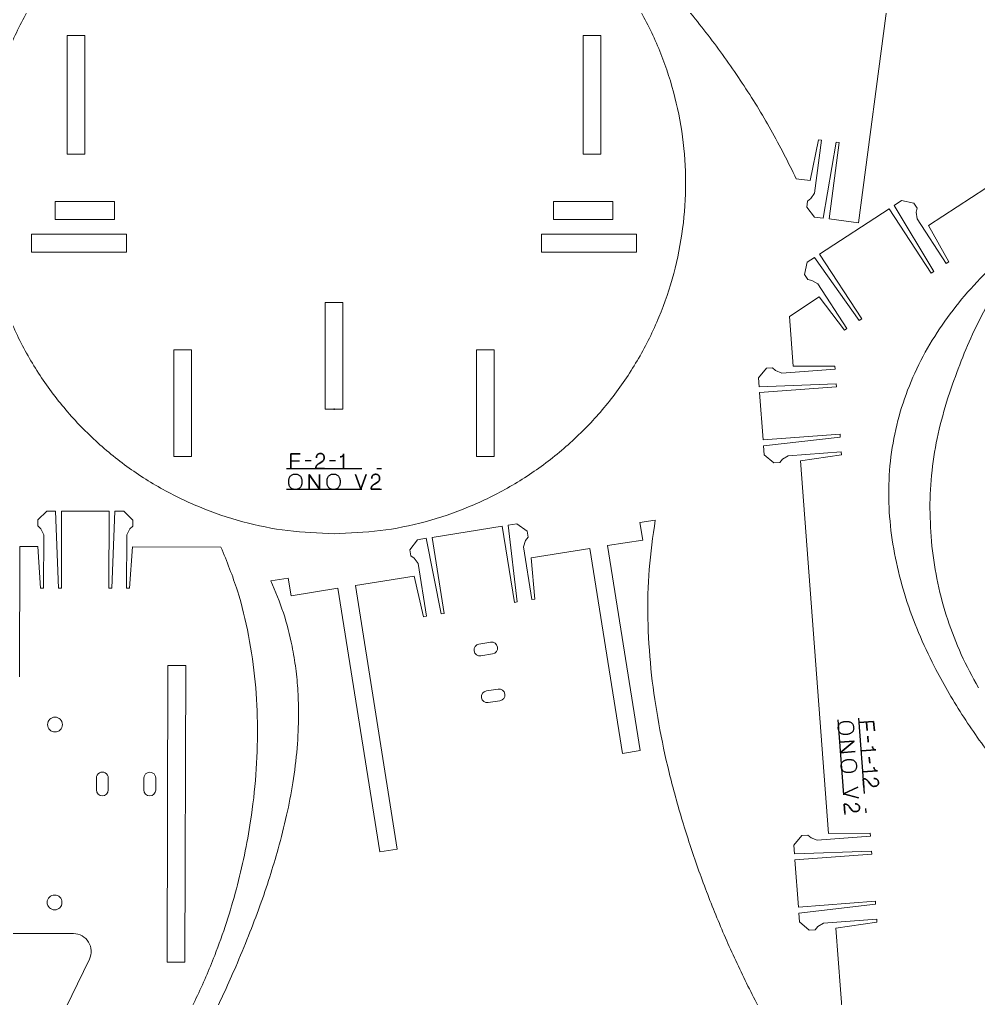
# Model space of a CAD drawing. Header units: millimetres. Extents: x 8 to 591, y 12 to 890.
# Drawn here: x 256.3 to 417.9, y 169.9 to 335 of the extents above; entities that cross this region are included whole.
import ezdxf

# ---------------------------------------------------------------- set-up
doc = ezdxf.new("R2010")
doc.units = ezdxf.units.MM
doc.header["$PDSIZE"] = -1
doc.linetypes.add('CENTERX2', pattern=[20.32, 12.7, -2.54, 2.54, -2.54])

msp = doc.modelspace()

# ---------------------------------------------------------------- linework, layer by layer
at = {"color": 7, "linetype": 'Continuous', "lineweight": 15}
for p, q in [((407.33, 374.06), (397.69, 300.69)), ((267.27, 332.27), (264.27, 332.27)), ((264.27, 332.27), (264.27, 312.27)), ((267.27, 312.27), (267.27, 332.27)), ((351.27, 332.27), (354.27, 332.27)), ((351.27, 312.27), (351.27, 332.27)), ((354.27, 332.27), (354.27, 312.27)), ((390.95, 314.69), (389.54, 307.81)), ((390.28, 305.7), (391.45, 314.62)), ((391.45, 314.62), (390.95, 314.69)), ((393.93, 314.3), (391.74, 301.47)), ((392.73, 301.34), (394.42, 314.23)), ((394.42, 314.23), (393.93, 314.3)), ((409.47, 300.23), (430.36, 313.87)), ((264.27, 312.27), (267.27, 312.27)), ((354.27, 312.27), (351.27, 312.27)), ((389.54, 307.81), (387.19, 308.12)), ((389.65, 304.77), (390.28, 305.7)), ((272.27, 304.27), (262.27, 304.27)), ((262.27, 304.27), (262.27, 301.27)), ((272.27, 301.27), (272.27, 304.27)), ((346.27, 304.27), (356.27, 304.27)), ((346.27, 301.27), (346.27, 304.27)), ((356.27, 304.27), (356.27, 301.27)), ((388.96, 303.35), (389.09, 304.34)), ((389.09, 304.34), (389.65, 304.77)), ((403.68, 303.62), (404.94, 304.44)), ((404.94, 304.44), (407.01, 304)), ((407.01, 304), (407.56, 303.16)), ((390.25, 301.67), (388.96, 303.35)), ((402.84, 303.07), (391.12, 295.41)), ((402.84, 303.07), (409.95, 292.18)), ((410.37, 292.46), (403.68, 303.62)), ((407.56, 303.16), (407.41, 302.47)), ((407.41, 302.47), (407.54, 301.36)), ((262.27, 301.27), (272.27, 301.27)), ((356.27, 301.27), (346.27, 301.27)), ((391.74, 301.47), (390.25, 301.67)), ((392.73, 301.34), (397.69, 300.69)), ((407.54, 301.36), (412.46, 293.82)), ((274.27, 298.77), (258.27, 298.77)), ((258.27, 298.77), (258.27, 295.77)), ((274.27, 295.77), (274.27, 298.77)), ((344.27, 298.77), (360.27, 298.77)), ((344.27, 295.77), (344.27, 298.77)), ((360.27, 298.77), (360.27, 295.77)), ((412.88, 294.1), (409.47, 300.23)), ((258.27, 295.77), (274.27, 295.77)), ((360.27, 295.77), (344.27, 295.77)), ((389.03, 294.04), (388.59, 291.97)), ((390.28, 294.87), (389.03, 294.04)), ((397.81, 284.25), (390.28, 294.87)), ((391.12, 295.41), (398.23, 284.53)), ((412.46, 293.82), (412.88, 294.1)), ((409.95, 292.18), (410.37, 292.46)), ((388.59, 291.97), (389.14, 291.13)), ((389.14, 291.13), (389.83, 290.99)), ((389.83, 290.99), (390.8, 290.42)), ((390.8, 290.42), (395.72, 282.89)), ((307.77, 287.27), (310.77, 287.27)), ((307.77, 269.27), (307.77, 287.27)), ((310.77, 269.27), (310.77, 287.27)), ((391.05, 288.2), (386.03, 284.92)), ((395.3, 282.61), (391.05, 288.2)), ((386.67, 276.5), (386.03, 284.92)), ((398.23, 284.53), (397.81, 284.25)), ((395.72, 282.89), (395.3, 282.61)), ((285.27, 279.27), (282.27, 279.27)), ((282.27, 279.27), (282.27, 261.27)), ((285.27, 261.27), (285.27, 279.27)), ((333.27, 279.27), (336.27, 279.27)), ((333.27, 261.27), (333.27, 279.27)), ((336.27, 279.27), (336.27, 261.27)), ((380.8, 274.55), (382.18, 276.16)), ((382.18, 276.16), (383.18, 276.23)), ((383.18, 276.23), (383.71, 275.77)), ((383.71, 275.77), (384.75, 275.35)), ((384.75, 275.35), (393.72, 276.03)), ((393.69, 276.53), (386.67, 276.5)), ((393.72, 276.03), (393.69, 276.53)), ((380.91, 273.05), (380.8, 274.55)), ((393.91, 273.54), (380.91, 273.05)), ((380.99, 272.06), (393.95, 273.04)), ((393.95, 273.04), (393.91, 273.54)), ((380.99, 272.06), (381.59, 264.08)), ((413.07, 272.15), (412.75, 271.2)), ((310.77, 269.27), (307.77, 269.27)), ((381.59, 264.08), (394.56, 265.06)), ((394.59, 264.56), (381.67, 263.08)), ((394.56, 265.06), (394.59, 264.56)), ((381.67, 263.08), (381.78, 261.59)), ((282.27, 261.27), (285.27, 261.27)), ((336.27, 261.27), (333.27, 261.27)), ((381.78, 261.59), (383.39, 260.2)), ((384.39, 260.28), (384.85, 260.82)), ((384.85, 260.82), (385.81, 261.39)), ((385.81, 261.39), (394.78, 262.07)), ((394.82, 261.57), (387.88, 260.54)), ((394.78, 262.07), (394.82, 261.57)), ((383.39, 260.2), (384.39, 260.28)), ((387.88, 260.54), (392.64, 197.72)), ((260.85, 252.1), (259.34, 250.61)), ((262.35, 252.1), (260.85, 252.1)), ((262.81, 239.1), (262.35, 252.1)), ((263.35, 252.1), (263.31, 239.1)), ((263.35, 252.1), (271.35, 252.08)), ((271.35, 252.08), (271.31, 239.08)), ((271.81, 239.07), (272.35, 252.07)), ((272.35, 252.07), (273.85, 252.07)), ((273.85, 252.07), (275.34, 250.56)), ((259.34, 250.61), (259.34, 249.61)), ((259.34, 249.61), (259.84, 249.11)), ((275.34, 249.56), (274.84, 249.07)), ((275.34, 250.56), (275.34, 249.56)), ((337.64, 249.53), (325.79, 247.65)), ((337.64, 249.53), (339.68, 236.69)), ((338.63, 249.69), (340.11, 249.92)), ((340.17, 236.77), (338.63, 249.69)), ((340.11, 249.92), (341.83, 248.68)), ((360.83, 250.17), (363.41, 250.58)), ((361.3, 247.2), (360.83, 250.17)), ((259.84, 249.11), (260.34, 248.11)), ((260.34, 248.11), (260.31, 239.11)), ((274.34, 248.07), (274.31, 239.07)), ((274.84, 249.07), (274.34, 248.07)), ((325.79, 247.65), (327.82, 234.81)), ((341.98, 247.69), (341.57, 247.12)), ((341.83, 248.68), (341.98, 247.69)), ((256.33, 246.12), (256.27, 224.12)), ((259.33, 246.11), (256.33, 246.12)), ((259.81, 239.11), (259.33, 246.11)), ((274.81, 239.07), (275.33, 246.06)), ((275.33, 246.06), (290.22, 246.02)), ((323.32, 247.26), (322.07, 245.55)), ((324.8, 247.5), (323.32, 247.26)), ((327.33, 234.74), (324.8, 247.5)), ((341.57, 247.12), (341.23, 246.05)), ((341.23, 246.05), (342.64, 237.16)), ((355.37, 246.26), (361.3, 247.2)), ((360.85, 211.7), (355.37, 246.26)), ((322.07, 245.55), (322.23, 244.56)), ((322.23, 244.56), (322.8, 244.14)), ((342.53, 244.23), (352.41, 245.8)), ((352.41, 245.8), (357.88, 211.23)), ((322.8, 244.14), (323.45, 243.23)), ((323.45, 243.23), (324.86, 234.35)), ((343.13, 237.24), (342.53, 244.23)), ((322.78, 241.1), (312.9, 239.54)), ((324.37, 234.27), (322.78, 241.1)), ((301.57, 240.78), (298.64, 240.32)), ((302.04, 237.82), (301.57, 240.78)), ((312.9, 239.54), (319.94, 195.09)), ((260.31, 239.11), (259.81, 239.11)), ((263.31, 239.1), (262.81, 239.1)), ((271.31, 239.08), (271.81, 239.07)), ((274.31, 239.07), (274.81, 239.07)), ((309.94, 239.07), (302.04, 237.82)), ((316.98, 194.62), (309.94, 239.07)), ((339.68, 236.69), (340.17, 236.77)), ((342.64, 237.16), (343.13, 237.24)), ((327.82, 234.81), (327.33, 234.74)), ((324.86, 234.35), (324.37, 234.27)), ((335.68, 229.98), (333.7, 229.67)), ((334.01, 227.7), (335.99, 228.01)), ((281.14, 176.05), (281.28, 226.05)), ((281.28, 226.05), (284.28, 226.04)), ((284.14, 176.04), (284.28, 226.04)), ((336.93, 222.08), (334.95, 221.77)), ((335.27, 219.79), (337.24, 220.11)), ((357.88, 211.23), (360.85, 211.7)), ((269.22, 207.08), (269.22, 205.08)), ((271.22, 205.08), (271.22, 207.08)), ((277.22, 207.06), (277.22, 205.06)), ((279.22, 205.05), (279.22, 207.05)), ((386.77, 195.78), (388.15, 197.39)), ((388.15, 197.39), (389.15, 197.46)), ((389.15, 197.46), (389.68, 197)), ((389.68, 197), (390.72, 196.58)), ((390.72, 196.58), (399.69, 197.26)), ((399.65, 197.76), (392.64, 197.72)), ((399.69, 197.26), (399.65, 197.76)), ((319.94, 195.09), (316.98, 194.62)), ((386.88, 194.28), (386.77, 195.78)), ((399.88, 194.76), (386.88, 194.28)), ((399.92, 194.27), (399.88, 194.76)), ((386.96, 193.28), (399.92, 194.27)), ((386.96, 193.28), (387.56, 185.31)), ((387.56, 185.31), (400.52, 186.29)), ((400.56, 185.79), (387.64, 184.31)), ((400.52, 186.29), (400.56, 185.79)), ((387.64, 184.31), (387.75, 182.81)), ((391.78, 182.62), (400.75, 183.3)), ((400.75, 183.3), (400.79, 182.8)), ((387.75, 182.81), (389.36, 181.43)), ((390.36, 181.51), (390.82, 182.04)), ((390.82, 182.04), (391.78, 182.62)), ((400.79, 182.8), (393.85, 181.77)), ((393.85, 181.77), (395.66, 157.84)), ((265.36, 180.84), (194.94, 181.04)), ((389.36, 181.43), (390.36, 181.51)), ((258.41, 156.8), (268.05, 176.52)), ((281.14, 176.05), (284.14, 176.04))]:
    msp.add_line(p, q, dxfattribs=at)
at = {"color": 7, "linetype": 'CENTERX2'}
for p, q in [((301.27, 259.27), (317.27, 259.27)), ((301.27, 255.77), (317.27, 255.77)), ((394.19, 216.9), (395.4, 200.94)), ((397.68, 217.16), (398.89, 201.21))]:
    msp.add_line(p, q, dxfattribs=at)
at = {"color": 7, "linetype": 'Continuous'}
for p, q in [((302.02, 260.55), (303.43, 260.55)), ((305.41, 260.58), (304.4, 260.58)), ((309.51, 260.58), (308.51, 260.58))]:
    msp.add_line(p, q, dxfattribs=at)
at = {"color": 7, "linetype": 'Continuous', "flags": 128}
for points in [[(302.02, 261.77), (303.57, 261.77), (303.57, 261.77), (302.02, 261.77), (302.02, 261.77), (302.02, 259.27), (302.02, 259.27), (302.02, 261.77)], [(306.2, 259.27), (306.2, 259.36), (306.21, 259.44), (306.23, 259.52), (306.25, 259.59), (306.28, 259.65), (306.31, 259.71), (306.34, 259.77), (306.38, 259.82), (306.42, 259.86), (306.47, 259.91), (306.51, 259.95), (306.56, 259.99), (306.67, 260.06), (306.78, 260.13), (306.78, 260.13), (307.37, 260.53), (307.37, 260.53), (307.41, 260.56), (307.45, 260.6), (307.48, 260.63), (307.51, 260.67), (307.55, 260.75), (307.58, 260.83), (307.6, 260.92), (307.61, 261), (307.61, 261.09), (307.61, 261.18), (307.61, 261.18), (307.61, 261.22), (307.6, 261.27), (307.59, 261.32), (307.58, 261.37), (307.56, 261.43), (307.54, 261.48), (307.51, 261.53), (307.48, 261.58), (307.44, 261.62), (307.39, 261.66), (307.34, 261.7), (307.28, 261.73), (307.22, 261.76), (307.14, 261.78), (307.06, 261.79), (306.97, 261.8), (306.97, 261.8), (306.88, 261.79), (306.8, 261.78), (306.73, 261.76), (306.66, 261.74), (306.6, 261.7), (306.54, 261.66), (306.49, 261.62), (306.45, 261.57), (306.41, 261.52), (306.38, 261.46), (306.35, 261.4), (306.33, 261.34), (306.32, 261.27), (306.3, 261.21), (306.3, 261.15), (306.3, 261.08), (306.3, 261.08), (306.3, 261.15), (306.3, 261.21), (306.32, 261.27), (306.33, 261.34), (306.35, 261.4), (306.38, 261.46), (306.41, 261.52), (306.45, 261.57), (306.49, 261.62), (306.54, 261.66), (306.6, 261.7), (306.66, 261.74), (306.73, 261.76), (306.8, 261.78), (306.88, 261.79), (306.97, 261.8), (306.97, 261.8), (307.06, 261.79), (307.14, 261.78), (307.22, 261.76), (307.28, 261.73), (307.34, 261.7), (307.39, 261.66), (307.44, 261.62), (307.48, 261.58), (307.51, 261.53), (307.54, 261.48), (307.56, 261.43), (307.58, 261.37), (307.59, 261.32), (307.6, 261.27), (307.61, 261.22), (307.61, 261.18), (307.61, 261.18), (307.61, 261.09), (307.61, 261), (307.6, 260.92), (307.58, 260.83), (307.55, 260.75), (307.51, 260.67), (307.48, 260.63), (307.45, 260.6), (307.41, 260.56), (307.37, 260.53), (307.37, 260.53), (306.78, 260.13), (306.78, 260.13), (306.67, 260.06), (306.56, 259.99), (306.51, 259.95), (306.47, 259.91), (306.42, 259.86), (306.38, 259.82), (306.34, 259.77), (306.31, 259.71), (306.28, 259.65), (306.25, 259.59), (306.23, 259.52), (306.21, 259.44), (306.2, 259.36), (306.2, 259.27), (306.2, 259.27), (307.68, 259.27), (307.68, 259.27), (306.2, 259.27)], [(310.89, 261.77), (310.89, 261.69), (310.87, 261.62), (310.85, 261.56), (310.82, 261.5), (310.79, 261.46), (310.75, 261.41), (310.71, 261.37), (310.66, 261.34), (310.61, 261.31), (310.57, 261.29), (310.52, 261.27), (310.47, 261.26), (310.42, 261.24), (310.38, 261.23), (310.34, 261.23), (310.3, 261.23), (310.3, 261.23), (310.34, 261.23), (310.38, 261.23), (310.42, 261.24), (310.47, 261.26), (310.52, 261.27), (310.57, 261.29), (310.61, 261.31), (310.66, 261.34), (310.71, 261.37), (310.75, 261.41), (310.79, 261.46), (310.82, 261.5), (310.85, 261.56), (310.87, 261.62), (310.89, 261.69), (310.89, 261.77), (310.89, 261.77), (310.89, 259.27), (310.89, 259.27), (310.89, 261.77)], [(302.75, 255.73), (302.64, 255.74), (302.53, 255.75), (302.42, 255.77), (302.32, 255.8), (302.22, 255.84), (302.13, 255.89), (302.05, 255.95), (301.97, 256.02), (301.9, 256.1), (301.84, 256.2), (301.78, 256.3), (301.73, 256.42), (301.71, 256.48), (301.7, 256.55), (301.68, 256.62), (301.67, 256.7), (301.66, 256.77), (301.65, 256.86), (301.65, 256.94), (301.65, 257.03), (301.65, 257.03), (301.65, 257.12), (301.65, 257.2), (301.66, 257.28), (301.67, 257.36), (301.68, 257.43), (301.7, 257.51), (301.71, 257.57), (301.73, 257.64), (301.78, 257.76), (301.84, 257.86), (301.9, 257.96), (301.97, 258.04), (302.05, 258.11), (302.13, 258.17), (302.22, 258.22), (302.32, 258.26), (302.42, 258.29), (302.53, 258.31), (302.64, 258.33), (302.75, 258.33), (302.75, 258.33), (302.86, 258.33), (302.97, 258.31), (303.07, 258.29), (303.18, 258.26), (303.27, 258.22), (303.36, 258.17), (303.45, 258.11), (303.53, 258.04), (303.6, 257.96), (303.66, 257.86), (303.72, 257.76), (303.76, 257.64), (303.78, 257.57), (303.8, 257.51), (303.82, 257.43), (303.83, 257.36), (303.84, 257.28), (303.84, 257.2), (303.85, 257.12), (303.85, 257.03), (303.85, 257.03), (303.85, 256.94), (303.84, 256.86), (303.84, 256.77), (303.83, 256.7), (303.82, 256.62), (303.8, 256.55), (303.78, 256.48), (303.76, 256.42), (303.72, 256.3), (303.66, 256.2), (303.6, 256.1), (303.53, 256.02), (303.45, 255.95), (303.36, 255.89), (303.27, 255.84), (303.18, 255.8), (303.07, 255.77), (302.97, 255.75), (302.86, 255.74)], [(302.75, 255.73), (302.64, 255.74), (302.53, 255.75), (302.42, 255.77), (302.32, 255.8), (302.22, 255.84), (302.13, 255.89), (302.05, 255.95), (301.97, 256.02), (301.9, 256.1), (301.84, 256.2), (301.78, 256.3), (301.73, 256.42), (301.71, 256.48), (301.7, 256.55), (301.68, 256.62), (301.67, 256.7), (301.66, 256.77), (301.65, 256.86), (301.65, 256.94), (301.65, 257.03), (301.65, 257.03), (301.65, 257.12), (301.65, 257.2), (301.66, 257.28), (301.67, 257.36), (301.68, 257.43), (301.7, 257.51), (301.71, 257.57), (301.73, 257.64), (301.78, 257.76), (301.84, 257.86), (301.9, 257.96), (301.97, 258.04), (302.05, 258.11), (302.13, 258.17), (302.22, 258.22), (302.32, 258.26), (302.42, 258.29), (302.53, 258.31), (302.64, 258.33), (302.75, 258.33), (302.75, 258.33), (302.86, 258.33), (302.97, 258.31), (303.07, 258.29), (303.18, 258.26), (303.27, 258.22), (303.36, 258.17), (303.45, 258.11), (303.53, 258.04), (303.6, 257.96), (303.66, 257.86), (303.72, 257.76), (303.76, 257.64), (303.78, 257.57), (303.8, 257.51), (303.82, 257.43), (303.83, 257.36), (303.84, 257.28), (303.84, 257.2), (303.85, 257.12), (303.85, 257.03), (303.85, 257.03), (303.85, 256.94), (303.84, 256.86), (303.84, 256.77), (303.83, 256.7), (303.82, 256.62), (303.8, 256.55), (303.78, 256.48), (303.76, 256.42), (303.72, 256.3), (303.66, 256.2), (303.6, 256.1), (303.53, 256.02), (303.45, 255.95), (303.36, 255.89), (303.27, 255.84), (303.18, 255.8), (303.07, 255.77), (302.97, 255.75), (302.86, 255.74), (302.75, 255.73)], [(305.07, 258.27), (306.85, 255.77), (306.85, 255.77), (306.85, 258.27), (306.85, 258.27), (306.85, 255.77), (306.85, 255.77), (305.07, 258.27), (305.07, 258.27), (305.07, 255.77), (305.07, 255.77), (305.07, 258.27)], [(309.19, 255.73), (309.08, 255.74), (308.97, 255.75), (308.86, 255.77), (308.76, 255.8), (308.67, 255.84), (308.58, 255.89), (308.49, 255.95), (308.41, 256.02), (308.34, 256.1), (308.28, 256.2), (308.22, 256.3), (308.18, 256.42), (308.16, 256.48), (308.14, 256.55), (308.12, 256.62), (308.11, 256.7), (308.1, 256.77), (308.1, 256.86), (308.09, 256.94), (308.09, 257.03), (308.09, 257.03), (308.09, 257.12), (308.1, 257.2), (308.1, 257.28), (308.11, 257.36), (308.12, 257.43), (308.14, 257.51), (308.16, 257.57), (308.18, 257.64), (308.22, 257.76), (308.28, 257.86), (308.34, 257.96), (308.41, 258.04), (308.49, 258.11), (308.58, 258.17), (308.67, 258.22), (308.76, 258.26), (308.86, 258.29), (308.97, 258.31), (309.08, 258.33), (309.19, 258.33), (309.19, 258.33), (309.3, 258.33), (309.41, 258.31), (309.52, 258.29), (309.62, 258.26), (309.71, 258.22), (309.81, 258.17), (309.89, 258.11), (309.97, 258.04), (310.04, 257.96), (310.1, 257.86), (310.16, 257.76), (310.2, 257.64), (310.23, 257.57), (310.24, 257.51), (310.26, 257.43), (310.27, 257.36), (310.28, 257.28), (310.29, 257.2), (310.29, 257.12), (310.29, 257.03), (310.29, 257.03), (310.29, 256.94), (310.29, 256.86), (310.28, 256.77), (310.27, 256.7), (310.26, 256.62), (310.24, 256.55), (310.23, 256.48), (310.2, 256.42), (310.16, 256.3), (310.1, 256.2), (310.04, 256.1), (309.97, 256.02), (309.89, 255.95), (309.81, 255.89), (309.71, 255.84), (309.62, 255.8), (309.52, 255.77), (309.41, 255.75), (309.3, 255.74)], [(309.19, 255.73), (309.08, 255.74), (308.97, 255.75), (308.86, 255.77), (308.76, 255.8), (308.67, 255.84), (308.58, 255.89), (308.49, 255.95), (308.41, 256.02), (308.34, 256.1), (308.28, 256.2), (308.22, 256.3), (308.18, 256.42), (308.16, 256.48), (308.14, 256.55), (308.12, 256.62), (308.11, 256.7), (308.1, 256.77), (308.1, 256.86), (308.09, 256.94), (308.09, 257.03), (308.09, 257.03), (308.09, 257.12), (308.1, 257.2), (308.1, 257.28), (308.11, 257.36), (308.12, 257.43), (308.14, 257.51), (308.16, 257.57), (308.18, 257.64), (308.22, 257.76), (308.28, 257.86), (308.34, 257.96), (308.41, 258.04), (308.49, 258.11), (308.58, 258.17), (308.67, 258.22), (308.76, 258.26), (308.86, 258.29), (308.97, 258.31), (309.08, 258.33), (309.19, 258.33), (309.19, 258.33), (309.3, 258.33), (309.41, 258.31), (309.52, 258.29), (309.62, 258.26), (309.71, 258.22), (309.81, 258.17), (309.89, 258.11), (309.97, 258.04), (310.04, 257.96), (310.1, 257.86), (310.16, 257.76), (310.2, 257.64), (310.23, 257.57), (310.24, 257.51), (310.26, 257.43), (310.27, 257.36), (310.28, 257.28), (310.29, 257.2), (310.29, 257.12), (310.29, 257.03), (310.29, 257.03), (310.29, 256.94), (310.29, 256.86), (310.28, 256.77), (310.27, 256.7), (310.26, 256.62), (310.24, 256.55), (310.23, 256.48), (310.2, 256.42), (310.16, 256.3), (310.1, 256.2), (310.04, 256.1), (309.97, 256.02), (309.89, 255.95), (309.81, 255.89), (309.71, 255.84), (309.62, 255.8), (309.52, 255.77), (309.41, 255.75), (309.3, 255.74), (309.19, 255.73)], [(313.77, 255.77), (312.87, 258.27), (312.87, 258.27), (313.77, 255.77), (313.77, 255.77), (314.68, 258.27), (314.68, 258.27), (313.77, 255.77)], [(315.53, 255.77), (315.53, 255.86), (315.54, 255.94), (315.56, 256.02), (315.58, 256.09), (315.61, 256.15), (315.64, 256.21), (315.67, 256.27), (315.71, 256.32), (315.75, 256.36), (315.79, 256.41), (315.84, 256.45), (315.89, 256.49), (316, 256.56), (316.1, 256.63), (316.1, 256.63), (316.7, 257.03), (316.7, 257.03), (316.74, 257.06), (316.78, 257.1), (316.81, 257.13), (316.84, 257.17), (316.88, 257.25), (316.91, 257.33), (316.93, 257.42), (316.93, 257.5), (316.94, 257.59), (316.94, 257.68), (316.94, 257.68), (316.94, 257.72), (316.93, 257.77), (316.92, 257.82), (316.91, 257.87), (316.89, 257.93), (316.87, 257.98), (316.84, 258.03), (316.8, 258.08), (316.76, 258.12), (316.72, 258.16), (316.67, 258.2), (316.61, 258.23), (316.54, 258.26), (316.47, 258.28), (316.39, 258.29), (316.3, 258.3), (316.3, 258.3), (316.21, 258.29), (316.13, 258.28), (316.05, 258.26), (315.99, 258.24), (315.93, 258.2), (315.87, 258.16), (315.82, 258.12), (315.78, 258.07), (315.74, 258.02), (315.71, 257.96), (315.68, 257.9), (315.66, 257.84), (315.64, 257.77), (315.63, 257.71), (315.63, 257.65), (315.62, 257.58), (315.62, 257.58), (315.63, 257.65), (315.63, 257.71), (315.64, 257.77), (315.66, 257.84), (315.68, 257.9), (315.71, 257.96), (315.74, 258.02), (315.78, 258.07), (315.82, 258.12), (315.87, 258.16), (315.93, 258.2), (315.99, 258.24), (316.05, 258.26), (316.13, 258.28), (316.21, 258.29), (316.3, 258.3), (316.3, 258.3), (316.39, 258.29), (316.47, 258.28), (316.54, 258.26), (316.61, 258.23), (316.67, 258.2), (316.72, 258.16), (316.76, 258.12), (316.8, 258.08), (316.84, 258.03), (316.87, 257.98), (316.89, 257.93), (316.91, 257.87), (316.92, 257.82), (316.93, 257.77), (316.94, 257.72), (316.94, 257.68), (316.94, 257.68), (316.94, 257.59), (316.93, 257.5), (316.93, 257.42), (316.91, 257.33), (316.88, 257.25), (316.84, 257.17), (316.81, 257.13), (316.78, 257.1), (316.74, 257.06), (316.7, 257.03), (316.7, 257.03), (316.1, 256.63), (316.1, 256.63), (316, 256.56), (315.89, 256.49), (315.84, 256.45), (315.79, 256.41), (315.75, 256.36), (315.71, 256.32), (315.67, 256.27), (315.64, 256.21), (315.61, 256.15), (315.58, 256.09), (315.56, 256.02), (315.54, 255.94), (315.53, 255.86), (315.53, 255.77), (315.53, 255.77), (317.01, 255.77), (317.01, 255.77), (315.53, 255.77)], [(394.27, 215.42), (394.27, 215.54), (394.27, 215.65), (394.29, 215.75), (394.31, 215.86), (394.34, 215.96), (394.38, 216.05), (394.44, 216.14), (394.5, 216.22), (394.58, 216.3), (394.66, 216.37), (394.77, 216.43), (394.88, 216.49), (394.94, 216.51), (395.01, 216.54), (395.08, 216.56), (395.15, 216.57), (395.23, 216.59), (395.31, 216.6), (395.39, 216.61), (395.48, 216.62), (395.48, 216.62), (395.57, 216.63), (395.65, 216.63), (395.73, 216.63), (395.81, 216.62), (395.89, 216.62), (395.96, 216.61), (396.03, 216.6), (396.09, 216.58), (396.21, 216.54), (396.32, 216.49), (396.42, 216.44), (396.51, 216.37), (396.59, 216.3), (396.66, 216.22), (396.71, 216.14), (396.76, 216.04), (396.8, 215.94), (396.83, 215.84), (396.85, 215.73), (396.86, 215.62), (396.86, 215.62), (396.87, 215.51), (396.86, 215.4), (396.85, 215.29), (396.83, 215.19), (396.79, 215.09), (396.75, 215), (396.7, 214.91), (396.63, 214.82), (396.55, 214.75), (396.46, 214.68), (396.36, 214.61), (396.25, 214.56), (396.18, 214.53), (396.12, 214.51), (396.05, 214.49), (395.97, 214.47), (395.9, 214.46), (395.82, 214.44), (395.73, 214.43), (395.65, 214.42), (395.65, 214.42), (395.56, 214.42), (395.47, 214.42), (395.39, 214.42), (395.31, 214.42), (395.24, 214.43), (395.17, 214.44), (395.1, 214.45), (395.03, 214.46), (394.91, 214.5), (394.8, 214.55), (394.7, 214.61), (394.62, 214.67), (394.54, 214.74), (394.48, 214.82), (394.42, 214.91), (394.37, 215), (394.34, 215.1), (394.31, 215.21), (394.28, 215.31)], [(394.27, 215.42), (394.27, 215.54), (394.27, 215.65), (394.29, 215.75), (394.31, 215.86), (394.34, 215.96), (394.38, 216.05), (394.44, 216.14), (394.5, 216.22), (394.58, 216.3), (394.66, 216.37), (394.77, 216.43), (394.88, 216.49), (394.94, 216.51), (395.01, 216.54), (395.08, 216.56), (395.15, 216.57), (395.23, 216.59), (395.31, 216.6), (395.39, 216.61), (395.48, 216.62), (395.48, 216.62), (395.57, 216.63), (395.65, 216.63), (395.73, 216.63), (395.81, 216.62), (395.89, 216.62), (395.96, 216.61), (396.03, 216.6), (396.09, 216.58), (396.21, 216.54), (396.32, 216.49), (396.42, 216.44), (396.51, 216.37), (396.59, 216.3), (396.66, 216.22), (396.71, 216.14), (396.76, 216.04), (396.8, 215.94), (396.83, 215.84), (396.85, 215.73), (396.86, 215.62), (396.86, 215.62), (396.87, 215.51), (396.86, 215.4), (396.85, 215.29), (396.83, 215.19), (396.79, 215.09), (396.75, 215), (396.7, 214.91), (396.63, 214.82), (396.55, 214.75), (396.46, 214.68), (396.36, 214.61), (396.25, 214.56), (396.18, 214.53), (396.12, 214.51), (396.05, 214.49), (395.97, 214.47), (395.9, 214.46), (395.82, 214.44), (395.73, 214.43), (395.65, 214.42), (395.65, 214.42), (395.56, 214.42), (395.47, 214.42), (395.39, 214.42), (395.31, 214.42), (395.24, 214.43), (395.17, 214.44), (395.1, 214.45), (395.03, 214.46), (394.91, 214.5), (394.8, 214.55), (394.7, 214.61), (394.62, 214.67), (394.54, 214.74), (394.48, 214.82), (394.42, 214.91), (394.37, 215), (394.34, 215.1), (394.31, 215.21), (394.28, 215.31), (394.27, 215.42)], [(400.23, 216.61), (400.35, 215.06), (400.35, 215.06), (400.23, 216.61), (400.23, 216.61), (397.74, 216.42), (397.74, 216.42), (400.23, 216.61)], [(399.02, 216.51), (399.13, 215.11), (399.13, 215.11), (399.02, 216.51)], [(396.97, 213.3), (394.61, 211.34), (394.61, 211.34), (397.11, 211.53), (397.11, 211.53), (394.61, 211.34), (394.61, 211.34), (396.97, 213.3), (396.97, 213.3), (394.48, 213.12), (394.48, 213.12), (396.97, 213.3)], [(399.31, 213.14), (399.23, 214.14), (399.23, 214.14), (399.31, 213.14)], [(400.59, 211.85), (400.52, 211.85), (400.45, 211.86), (400.38, 211.87), (400.33, 211.9), (400.27, 211.93), (400.23, 211.97), (400.19, 212.01), (400.15, 212.05), (400.12, 212.09), (400.09, 212.14), (400.07, 212.19), (400.05, 212.24), (400.04, 212.28), (400.02, 212.33), (400.01, 212.36), (400.01, 212.4), (400.01, 212.4), (400.01, 212.36), (400.02, 212.33), (400.04, 212.28), (400.05, 212.24), (400.07, 212.19), (400.09, 212.14), (400.12, 212.09), (400.15, 212.05), (400.19, 212.01), (400.23, 211.97), (400.27, 211.93), (400.33, 211.9), (400.38, 211.87), (400.45, 211.86), (400.52, 211.85), (400.59, 211.85), (400.59, 211.85), (398.1, 211.66), (398.1, 211.66), (400.59, 211.85)], [(394.76, 209), (394.75, 209.11), (394.76, 209.22), (394.77, 209.33), (394.79, 209.43), (394.83, 209.53), (394.87, 209.63), (394.92, 209.71), (394.99, 209.8), (395.06, 209.87), (395.15, 209.94), (395.25, 210.01), (395.37, 210.06), (395.43, 210.09), (395.49, 210.11), (395.56, 210.13), (395.64, 210.15), (395.71, 210.17), (395.79, 210.18), (395.88, 210.19), (395.97, 210.2), (395.97, 210.2), (396.05, 210.2), (396.14, 210.2), (396.22, 210.2), (396.3, 210.2), (396.37, 210.19), (396.45, 210.18), (396.51, 210.17), (396.58, 210.16), (396.7, 210.12), (396.81, 210.07), (396.91, 210.01), (397, 209.95), (397.08, 209.88), (397.14, 209.8), (397.2, 209.71), (397.25, 209.62), (397.29, 209.52), (397.31, 209.42), (397.34, 209.31), (397.35, 209.2), (397.35, 209.2), (397.35, 209.08), (397.35, 208.98), (397.33, 208.87), (397.31, 208.77), (397.28, 208.67), (397.24, 208.57), (397.18, 208.48), (397.12, 208.4), (397.04, 208.32), (396.95, 208.25), (396.85, 208.19), (396.73, 208.13), (396.67, 208.11), (396.6, 208.08), (396.53, 208.07), (396.46, 208.05), (396.38, 208.03), (396.3, 208.02), (396.22, 208.01), (396.13, 208), (396.13, 208), (396.04, 208), (395.96, 207.99), (395.88, 207.99), (395.8, 208), (395.72, 208), (395.65, 208.01), (395.58, 208.03), (395.52, 208.04), (395.4, 208.08), (395.29, 208.13), (395.19, 208.18), (395.1, 208.25), (395.03, 208.32), (394.96, 208.4), (394.91, 208.49), (394.86, 208.58), (394.82, 208.68), (394.79, 208.78), (394.77, 208.89)], [(394.76, 209), (394.75, 209.11), (394.76, 209.22), (394.77, 209.33), (394.79, 209.43), (394.83, 209.53), (394.87, 209.63), (394.92, 209.71), (394.99, 209.8), (395.06, 209.87), (395.15, 209.94), (395.25, 210.01), (395.37, 210.06), (395.43, 210.09), (395.49, 210.11), (395.56, 210.13), (395.64, 210.15), (395.71, 210.17), (395.79, 210.18), (395.88, 210.19), (395.97, 210.2), (395.97, 210.2), (396.05, 210.2), (396.14, 210.2), (396.22, 210.2), (396.3, 210.2), (396.37, 210.19), (396.45, 210.18), (396.51, 210.17), (396.58, 210.16), (396.7, 210.12), (396.81, 210.07), (396.91, 210.01), (397, 209.95), (397.08, 209.88), (397.14, 209.8), (397.2, 209.71), (397.25, 209.62), (397.29, 209.52), (397.31, 209.42), (397.34, 209.31), (397.35, 209.2), (397.35, 209.2), (397.35, 209.08), (397.35, 208.98), (397.33, 208.87), (397.31, 208.77), (397.28, 208.67), (397.24, 208.57), (397.18, 208.48), (397.12, 208.4), (397.04, 208.32), (396.95, 208.25), (396.85, 208.19), (396.73, 208.13), (396.67, 208.11), (396.6, 208.08), (396.53, 208.07), (396.46, 208.05), (396.38, 208.03), (396.3, 208.02), (396.22, 208.01), (396.13, 208), (396.13, 208), (396.04, 208), (395.96, 207.99), (395.88, 207.99), (395.8, 208), (395.72, 208), (395.65, 208.01), (395.58, 208.03), (395.52, 208.04), (395.4, 208.08), (395.29, 208.13), (395.19, 208.18), (395.1, 208.25), (395.03, 208.32), (394.96, 208.4), (394.91, 208.49), (394.86, 208.58), (394.82, 208.68), (394.79, 208.78), (394.77, 208.89), (394.76, 209)], [(399.57, 209.59), (399.5, 210.59), (399.5, 210.59), (399.57, 209.59)], [(400.86, 208.31), (400.78, 208.3), (400.72, 208.31), (400.65, 208.33), (400.59, 208.35), (400.54, 208.38), (400.5, 208.42), (400.46, 208.46), (400.42, 208.5), (400.39, 208.55), (400.36, 208.59), (400.34, 208.64), (400.32, 208.69), (400.3, 208.73), (400.29, 208.78), (400.28, 208.82), (400.28, 208.85), (400.28, 208.85), (400.28, 208.82), (400.29, 208.78), (400.3, 208.73), (400.32, 208.69), (400.34, 208.64), (400.36, 208.59), (400.39, 208.55), (400.42, 208.5), (400.46, 208.46), (400.5, 208.42), (400.54, 208.38), (400.59, 208.35), (400.65, 208.33), (400.72, 208.31), (400.78, 208.3), (400.86, 208.31), (400.86, 208.31), (398.37, 208.12), (398.37, 208.12), (400.86, 208.31)], [(398.46, 206.95), (398.55, 206.95), (398.63, 206.94), (398.71, 206.93), (398.78, 206.92), (398.85, 206.89), (398.91, 206.87), (398.97, 206.84), (399.02, 206.8), (399.07, 206.77), (399.12, 206.73), (399.16, 206.68), (399.2, 206.64), (399.28, 206.54), (399.37, 206.43), (399.37, 206.43), (399.81, 205.87), (399.81, 205.87), (399.84, 205.83), (399.88, 205.8), (399.92, 205.77), (399.96, 205.74), (400.04, 205.71), (400.12, 205.68), (400.21, 205.67), (400.29, 205.67), (400.38, 205.68), (400.47, 205.68), (400.47, 205.68), (400.52, 205.69), (400.56, 205.7), (400.61, 205.71), (400.66, 205.73), (400.71, 205.75), (400.76, 205.78), (400.81, 205.81), (400.86, 205.85), (400.9, 205.89), (400.94, 205.94), (400.97, 205.99), (401, 206.05), (401.02, 206.12), (401.04, 206.19), (401.04, 206.28), (401.04, 206.36), (401.04, 206.36), (401.03, 206.45), (401.01, 206.53), (400.99, 206.61), (400.95, 206.67), (400.92, 206.73), (400.87, 206.78), (400.83, 206.83), (400.77, 206.87), (400.72, 206.9), (400.66, 206.93), (400.6, 206.95), (400.53, 206.97), (400.47, 206.98), (400.4, 206.99), (400.34, 206.99), (400.27, 206.99), (400.27, 206.99), (400.34, 206.99), (400.4, 206.99), (400.47, 206.98), (400.53, 206.97), (400.6, 206.95), (400.66, 206.93), (400.72, 206.9), (400.77, 206.87), (400.83, 206.83), (400.87, 206.78), (400.92, 206.73), (400.95, 206.67), (400.99, 206.61), (401.01, 206.53), (401.03, 206.45), (401.04, 206.36), (401.04, 206.36), (401.04, 206.28), (401.04, 206.19), (401.02, 206.12), (401, 206.05), (400.97, 205.99), (400.94, 205.94), (400.9, 205.89), (400.86, 205.85), (400.81, 205.81), (400.76, 205.78), (400.71, 205.75), (400.66, 205.73), (400.61, 205.71), (400.56, 205.7), (400.52, 205.69), (400.47, 205.68), (400.47, 205.68), (400.38, 205.68), (400.29, 205.67), (400.21, 205.67), (400.12, 205.68), (400.04, 205.71), (399.96, 205.74), (399.92, 205.77), (399.88, 205.8), (399.84, 205.83), (399.81, 205.87), (399.81, 205.87), (399.37, 206.43), (399.37, 206.43), (399.28, 206.54), (399.2, 206.64), (399.16, 206.68), (399.12, 206.73), (399.07, 206.77), (399.02, 206.8), (398.97, 206.84), (398.91, 206.87), (398.85, 206.89), (398.78, 206.92), (398.71, 206.93), (398.63, 206.94), (398.55, 206.95), (398.46, 206.95), (398.46, 206.95), (398.57, 205.46), (398.57, 205.46), (398.46, 206.95)], [(395.14, 204.43), (397.56, 205.53), (397.56, 205.53), (395.14, 204.43), (395.14, 204.43), (397.7, 203.72), (397.7, 203.72), (395.14, 204.43)], [(395.27, 202.69), (395.36, 202.69), (395.45, 202.68), (395.52, 202.67), (395.59, 202.66), (395.66, 202.63), (395.72, 202.61), (395.78, 202.58), (395.83, 202.54), (395.88, 202.51), (395.93, 202.47), (395.97, 202.42), (396.02, 202.38), (396.1, 202.28), (396.18, 202.18), (396.18, 202.18), (396.62, 201.61), (396.62, 201.61), (396.65, 201.57), (396.69, 201.54), (396.73, 201.51), (396.77, 201.48), (396.85, 201.45), (396.93, 201.43), (397.02, 201.41), (397.11, 201.41), (397.2, 201.42), (397.28, 201.42), (397.28, 201.42), (397.33, 201.43), (397.37, 201.44), (397.42, 201.45), (397.47, 201.47), (397.53, 201.49), (397.58, 201.52), (397.62, 201.55), (397.67, 201.59), (397.71, 201.63), (397.75, 201.68), (397.78, 201.73), (397.81, 201.79), (397.83, 201.86), (397.85, 201.94), (397.86, 202.02), (397.85, 202.1), (397.85, 202.1), (397.84, 202.19), (397.82, 202.27), (397.8, 202.35), (397.77, 202.41), (397.73, 202.47), (397.69, 202.52), (397.64, 202.57), (397.59, 202.61), (397.53, 202.64), (397.47, 202.67), (397.41, 202.69), (397.35, 202.71), (397.28, 202.72), (397.22, 202.73), (397.15, 202.73), (397.09, 202.73), (397.09, 202.73), (397.15, 202.73), (397.22, 202.73), (397.28, 202.72), (397.35, 202.71), (397.41, 202.69), (397.47, 202.67), (397.53, 202.64), (397.59, 202.61), (397.64, 202.57), (397.69, 202.52), (397.73, 202.47), (397.77, 202.41), (397.8, 202.35), (397.82, 202.27), (397.84, 202.19), (397.85, 202.1), (397.85, 202.1), (397.86, 202.02), (397.85, 201.94), (397.83, 201.86), (397.81, 201.79), (397.78, 201.73), (397.75, 201.68), (397.71, 201.63), (397.67, 201.59), (397.62, 201.55), (397.58, 201.52), (397.53, 201.49), (397.47, 201.47), (397.42, 201.45), (397.37, 201.44), (397.33, 201.43), (397.28, 201.42), (397.28, 201.42), (397.2, 201.42), (397.11, 201.41), (397.02, 201.41), (396.93, 201.43), (396.85, 201.45), (396.77, 201.48), (396.73, 201.51), (396.69, 201.54), (396.65, 201.57), (396.62, 201.61), (396.62, 201.61), (396.18, 202.18), (396.18, 202.18), (396.1, 202.28), (396.02, 202.38), (395.97, 202.42), (395.93, 202.47), (395.88, 202.51), (395.83, 202.54), (395.78, 202.58), (395.72, 202.61), (395.66, 202.63), (395.59, 202.66), (395.52, 202.67), (395.45, 202.68), (395.36, 202.69), (395.27, 202.69), (395.27, 202.69), (395.38, 201.21), (395.38, 201.21), (395.27, 202.69)]]:
    msp.add_lwpolyline(points, dxfattribs=at)
at = {"color": 7, "linetype": 'Continuous', "lineweight": 15}
for centre in [(262.25, 216.1), (262.17, 186.1)]:
    msp.add_circle(centre, 1.25, dxfattribs=at)
for centre, radius, start, end in [((333.86, 228.68), 1, 99, 279), ((335.83, 229), 1, 279, 99), ((335.11, 220.78), 1, 99, 279), ((337.08, 221.09), 1, 279, 99), ((270.22, 207.08), 1, 359.8424, 179.8424), ((278.22, 207.06), 1, 359.8424, 179.8424), ((270.22, 205.08), 1, 179.8424, 359.8424), ((278.22, 205.06), 1, 179.8424, 359.8424), ((265.35, 177.84), 3, 333.9487, 89.8424)]:
    msp.add_arc(centre, radius, start, end, dxfattribs=at)
for points, knots in [([(269.88, 356.27), (271.44, 357.69), (274.55, 360.49), (279.63, 364.13), (285.03, 367.24), (290.75, 369.7), (296.74, 371.42), (302.89, 372.35), (309.11, 372.48), (315.34, 371.84), (321.43, 370.49), (327.35, 368.53), (333.06, 366.05), (339.49, 362.62), (346.45, 358.06), (353.75, 352.27), (360.55, 345.94), (366.88, 339.14), (372.76, 331.92), (378.14, 324.32), (383.05, 316.42), (385.81, 310.89), (387.19, 308.12)], [0, 0, 0, 0, 0.0424273, 0.0841846, 0.1254584, 0.167567, 0.2090577, 0.2505302, 0.2922459, 0.333992, 0.3761371, 0.4175569, 0.4592511, 0.5012121, 0.5639417, 0.6263564, 0.6884658, 0.7506403, 0.8131646, 0.8756774, 0.937858, 1, 1, 1, 1]), ([(309.27, 366.57), (306.7, 366.48), (301.54, 366.28), (293.92, 364.72), (286.57, 362.24), (279.6, 358.81), (273.14, 354.51), (267.29, 349.4), (262.16, 343.57), (257.84, 337.12), (254.39, 330.16), (251.89, 322.81), (250.36, 315.2), (249.84, 307.45), (250.34, 299.7), (251.85, 292.09), (254.35, 284.73), (257.79, 277.77), (262.11, 271.31), (267.24, 265.48), (273.08, 260.37), (279.54, 256.06), (286.51, 252.63), (293.86, 250.15), (301.49, 248.57), (306.67, 248.38), (309.27, 248.28)], [0, 0, 0, 0, 0.041582, 0.08315, 0.124957, 0.166493, 0.208149, 0.249945, 0.291464, 0.33319, 0.374862, 0.416447, 0.458167, 0.499761, 0.541459, 0.583175, 0.624695, 0.666518, 0.708155, 0.749724, 0.791507, 0.833024, 0.874841, 0.916382, 0.958036, 1, 1, 1, 1]), ([(309.27, 366.57), (311.85, 366.48), (317.01, 366.28), (324.62, 364.72), (331.97, 362.24), (338.94, 358.81), (345.41, 354.51), (351.25, 349.4), (356.39, 343.57), (360.71, 337.12), (364.15, 330.16), (366.66, 322.81), (368.19, 315.2), (368.71, 307.45), (368.2, 299.7), (366.69, 292.09), (364.19, 284.73), (360.76, 277.77), (356.44, 271.31), (351.31, 265.48), (345.47, 260.37), (339, 256.06), (332.04, 252.63), (324.69, 250.15), (317.06, 248.57), (311.88, 248.38), (309.27, 248.28)], [0, 0, 0, 0, 0.0415817, 0.0831503, 0.124957, 0.1664929, 0.2081493, 0.2499453, 0.2914639, 0.3331902, 0.3748624, 0.4164466, 0.4581672, 0.4997615, 0.5414587, 0.5831751, 0.6246952, 0.6665175, 0.7081551, 0.7497241, 0.7915067, 0.8330242, 0.8748406, 0.9163822, 0.9580362, 1, 1, 1, 1]), ([(439.83, 306.28), (438.22, 305.36), (434.99, 303.52), (430.5, 300.2), (426.4, 296.42), (422.79, 292.16), (419.71, 287.51), (417.11, 282.56), (414.93, 277.42), (413.69, 273.91), (413.07, 272.15)], [0, 0, 0, 0, 0.124646, 0.250023, 0.374637, 0.499013, 0.624442, 0.749426, 0.874507, 1, 1, 1, 1]), ([(420.99, 294.11), (419.49, 292.62), (416.52, 289.67), (412.61, 284.8), (409.2, 279.58), (406.43, 274.01), (404.38, 268.12), (403.12, 262.03), (402.64, 255.82), (402.95, 249.57), (403.95, 243.41), (405.58, 237.39), (407.74, 231.56), (410.81, 224.95), (414.98, 217.75), (420.36, 210.14), (426.31, 203), (432.75, 196.31), (439.64, 190.04), (446.93, 184.25), (454.55, 178.91), (459.92, 175.85), (462.6, 174.32)], [0, 0, 0, 0, 0.042427, 0.084185, 0.125458, 0.167567, 0.209058, 0.25053, 0.292246, 0.333992, 0.376137, 0.417557, 0.459251, 0.501212, 0.563941, 0.626356, 0.688466, 0.75064, 0.813165, 0.875677, 0.937858, 1, 1, 1, 1]), ([(412.75, 271.2), (412.15, 269.18), (410.96, 265.15), (409.98, 258.89), (409.58, 252.55), (409.89, 248.31), (410.05, 246.2)], [0, 0, 0, 0, 0.249444, 0.497655, 0.749043, 1, 1, 1, 1]), ([(363.41, 250.58), (363.02, 247.81), (362.22, 242.3), (362.07, 233.89), (362.58, 225.53), (363.75, 217.21), (365.45, 208.98), (367.63, 200.85), (370.21, 192.83), (373.16, 184.97), (375.93, 178.51), (378.32, 173.42), (380.21, 169.67), (382.21, 165.95), (384.34, 162.35), (386.65, 158.78), (388.41, 156.58), (389.31, 155.46)], [0, 0, 0, 0, 0.083031, 0.165477, 0.24957, 0.331767, 0.415127, 0.499185, 0.581893, 0.66561, 0.748826, 0.790759, 0.83269, 0.873653, 0.916358, 0.957051, 1, 1, 1, 1]), ([(278.23, 156.5), (279.66, 158.66), (282.53, 163.01), (286.14, 169.95), (289.77, 178.35), (293.01, 188.3), (295.16, 198.54), (296.2, 207.63), (296.48, 215.46), (296.1, 223.32), (294.99, 231.08), (293.16, 238.74), (291.21, 243.59), (290.22, 246.02)], [0, 0, 0, 0, 0.082687, 0.166089, 0.249387, 0.374747, 0.499306, 0.582726, 0.666302, 0.749364, 0.83338, 0.916294, 1, 1, 1, 1]), ([(417.89, 222.3), (416.88, 224.15), (414.88, 227.85), (412.62, 233.77), (410.91, 239.89), (410.33, 244.09), (410.05, 246.2)], [0, 0, 0, 0, 0.249445, 0.497656, 0.749044, 1, 1, 1, 1]), ([(298.64, 240.32), (299.38, 238.54), (300.88, 234.96), (302.14, 229.97), (302.87, 225.53), (303.23, 221.66), (303.35, 217.18), (303.11, 212.03), (302.4, 206.38), (301.32, 200.7), (300.35, 197.01), (299.85, 195.12)], [0, 0, 0, 0, 0.125015, 0.2515956, 0.333583, 0.4173761, 0.5033554, 0.6248114, 0.7523041, 0.8729688, 1, 1, 1, 1]), ([(299.85, 195.12), (299.39, 193.54), (298.45, 190.32), (296.77, 185.43), (294.86, 180.38), (292.86, 175.58), (290.84, 171.04), (288.83, 166.77), (286.67, 162.39), (284.44, 158.08), (282.21, 153.92), (280.11, 150.13), (278.18, 146.74), (276.45, 143.75), (274.88, 141.06), (273.55, 138.81), (272.77, 137.47), (272.46, 136.95)], [0, 0, 0, 0, 0.076401, 0.15641, 0.240129, 0.327645, 0.398319, 0.47151, 0.547248, 0.625556, 0.696939, 0.766808, 0.827166, 0.87863, 0.927601, 0.971982, 1, 1, 1, 1])]:
    msp.add_open_spline(points, degree=3, knots=knots, dxfattribs=at)
at = {"color": 7, "linetype": 'Continuous'}
msp.add_point((309.27, 269.27), dxfattribs=at)

doc.saveas('drawing.dxf')
